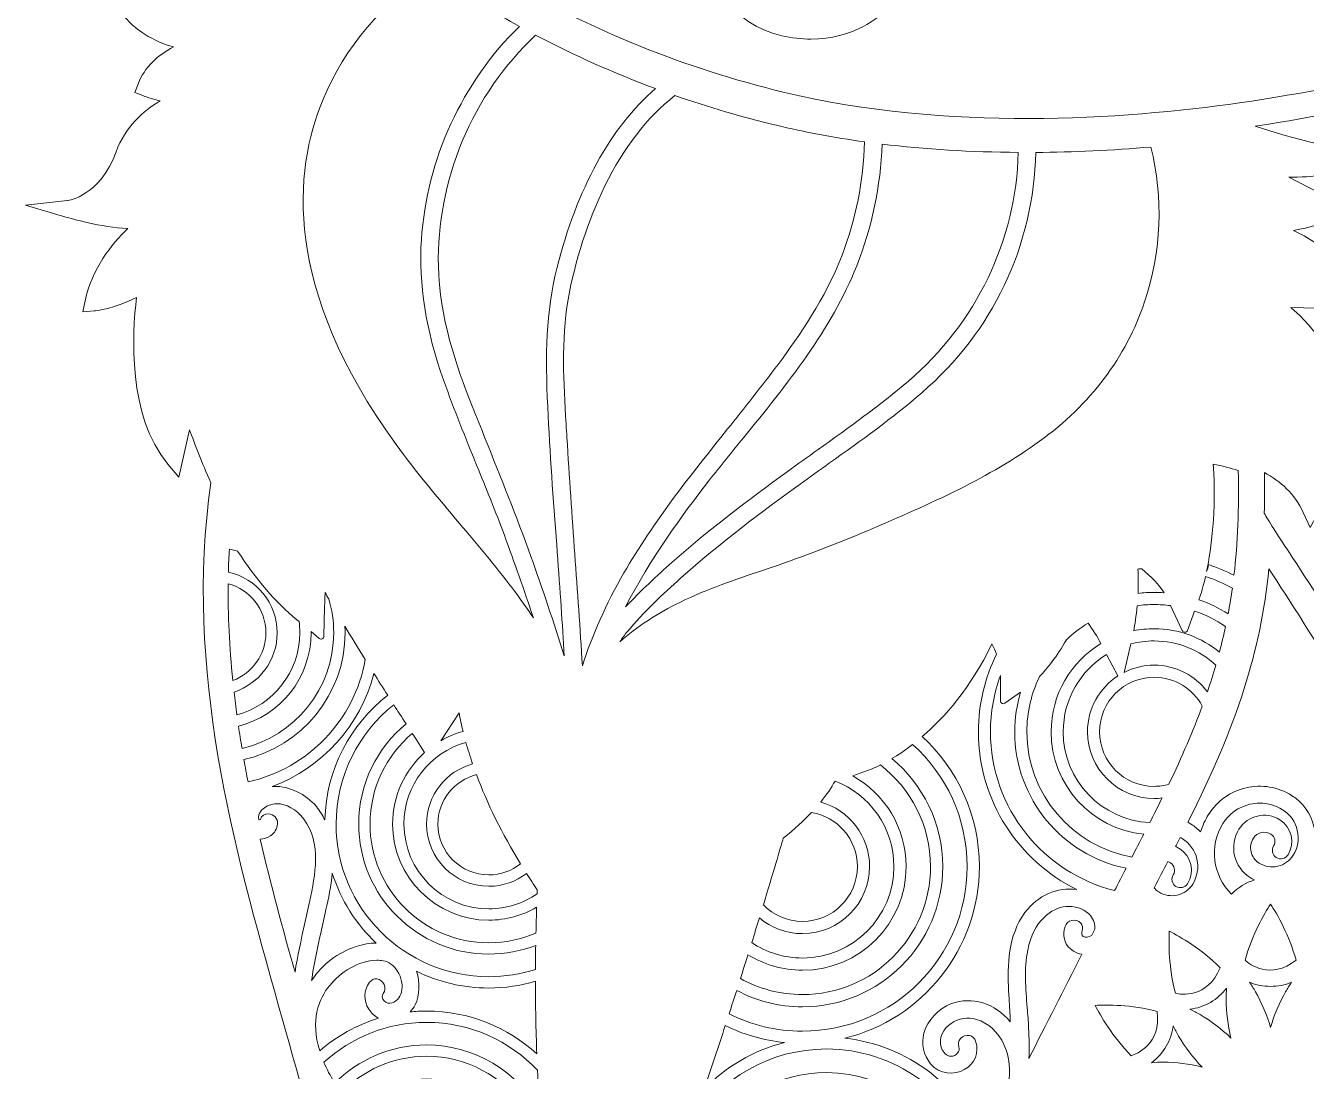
# Model space of a CAD drawing. Header units: millimetres. Extents: x -932 to 1965, y 102 to 615.
# Drawn here: x 148.1 to 374.6, y 202 to 386.9 of the extents above; entities that cross this region are included whole.
import ezdxf

# ---------------------------------------------------------------- set-up
doc = ezdxf.new("R2010")
doc.units = ezdxf.units.MM
doc.header["$MEASUREMENT"] = 0
doc.layers.add('Layer 4', color=7, linetype='Continuous')

msp = doc.modelspace()

# ---------------------------------------------------------------- linework, layer by layer
at = {"layer": 'Layer 4', "lineweight": 0}
for points, knots in [([(512.99, 259.13), (500.98, 274.08), (490.62, 286.98), (489.57, 300.35), (488.26, 317.04), (492.92, 330.49), (503.41, 340.31), (511.82, 348.19), (523.93, 353.79), (539.42, 356.96), (539.42, 356.96), (547.43, 358.59), (547.43, 358.59), (547.43, 358.59), (539.36, 359.91), (539.36, 359.91), (539.17, 359.94), (520.4, 362.92), (497.53, 360.46), (484.07, 359.02), (471.82, 356), (461.14, 351.5), (447.71, 345.85), (436.72, 337.82), (428.46, 327.65), (421.27, 318.79), (416.55, 308.43), (414.45, 296.87), (412.65, 286.96), (412.71, 275.85), (414.65, 263.83), (417.59, 245.6), (424.42, 227.57), (430.5, 212.93), (430.52, 212.66), (433.15, 206.62), (434.06, 204.46), (436.56, 198.58), (438.71, 193.5), (440.25, 189.24), (444.46, 177.59), (440.53, 165.07), (430.23, 157.34), (424.56, 153.09), (417.43, 150.74), (410.15, 150.73), (410.15, 150.73), (410.11, 150.73), (410.11, 150.73), (402.56, 150.73), (394.91, 153.21), (387.87, 157.9), (396.58, 164.26), (402.67, 172.18), (406.06, 181.6), (412.02, 198.16), (409.63, 219.38), (398.96, 244.66), (390.28, 265.22), (378.11, 283.75), (371.56, 293.7), (369.41, 296.98), (367.82, 299.39), (367.12, 300.7), (367.18, 303.02), (367.18, 305.42), (367.14, 307.91), (369.94, 306.36), (372.52, 304.11), (374.01, 300.84), (374.01, 300.84), (375.22, 298.17), (375.22, 298.17), (375.22, 298.17), (376.68, 300.72), (376.68, 300.72), (376.83, 300.99), (380.02, 306.71), (377.93, 313.85), (377.93, 313.85), (386.81, 310.97), (386.81, 310.97), (386.81, 310.97), (385.93, 313.75), (385.93, 313.75), (385.69, 314.5), (380.8, 329.63), (371.81, 337.05), (371.81, 337.05), (387.94, 336.63), (387.94, 336.63), (387.94, 336.63), (386.55, 338.97), (386.55, 338.97), (386.37, 339.27), (382.61, 345.42), (372.31, 350.71), (375.25, 351.19), (377.65, 351.91), (379.83, 353.18), (379.83, 353.18), (382.19, 354.56), (382.19, 354.56), (382.19, 354.56), (371.49, 360.09), (371.49, 360.09), (375.52, 360.11), (380.22, 360.53), (382.43, 362.15), (382.43, 362.15), (385.17, 364.16), (385.17, 364.16), (385.17, 364.16), (381.84, 364.83), (381.84, 364.83), (381.71, 364.85), (372.05, 366.8), (365.54, 369.14), (387.46, 372.42), (402.79, 377.17), (402.95, 377.22), (402.95, 377.22), (407.74, 378.71), (407.74, 378.71), (407.74, 378.71), (397.13, 381.74), (397.13, 381.74), (401.74, 383.83), (406.58, 387.31), (410.23, 390.23), (410.33, 390.3), (420, 398.15), (420.35, 400.17), (420.46, 400.8), (420.18, 401.43), (419.64, 401.76), (418.65, 402.37), (417.71, 401.67), (416.89, 401.05), (413.76, 398.7), (403.42, 400.89), (395.23, 403.47), (398.24, 404.41), (401.77, 406.06), (403.73, 408.86), (404.4, 409.82), (405.14, 410.32), (405.97, 410.4), (407.55, 410.54), (409.29, 409.19), (409.83, 408.66), (409.83, 408.66), (414.79, 403.7), (414.79, 403.7), (414.79, 403.7), (412.29, 410.25), (412.29, 410.25), (409.73, 416.98), (405.77, 420.41), (403.03, 422.07), (415.23, 428.91), (415.82, 442.11), (415.84, 442.71), (415.84, 442.71), (415.89, 444.26), (415.89, 444.26), (415.89, 444.26), (410.71, 444.26), (410.71, 444.26), (425.53, 456.31), (428.85, 479.25), (429.13, 481.42), (443.34, 529.49), (444.65, 541.47), (442.11, 545.91), (441.41, 547.14), (440.35, 547.92), (438.87, 548.28), (426.01, 551.5), (411.48, 544.21), (401.54, 537.53), (393.83, 532.35), (387.62, 526.75), (384.4, 523.56), (384.48, 524.9), (384.61, 526.5), (384.76, 527.93), (384.76, 527.93), (385.46, 534.54), (385.46, 534.54), (385.46, 534.54), (378.2, 522.68), (378.2, 522.68), (378.2, 522.68), (372.17, 539.68), (372.17, 539.68), (372.17, 539.68), (370.96, 534.86), (370.96, 534.86), (370.41, 532.66), (369.69, 530.19), (369.08, 528.38), (363.46, 546.39), (356.18, 550.45), (355.86, 550.62), (355.86, 550.62), (353.75, 551.74), (353.75, 551.74), (353.75, 551.74), (353.66, 549.35), (353.66, 549.35), (353.62, 548.47), (353.31, 546.44), (352.31, 545.04), (347.51, 556.15), (340.04, 561.18), (339.71, 561.4), (339.71, 561.4), (338.43, 562.24), (338.43, 562.24), (338.43, 562.24), (333.35, 554.19), (333.35, 554.19), (333.35, 554.19), (327.72, 570.14), (327.72, 570.14), (327.72, 570.14), (315.63, 559.5), (315.63, 559.5), (315.63, 559.5), (313.94, 567.07), (313.94, 567.07), (313.94, 567.07), (312.74, 567.07), (312.74, 567.07), (312.37, 567.07), (304.21, 566.98), (296.27, 559.43), (296.51, 561.43), (297.01, 564.26), (297.56, 566.73), (297.56, 566.73), (297.94, 568.46), (297.94, 568.46), (297.94, 568.46), (296.17, 568.55), (296.17, 568.55), (295.86, 568.57), (288.9, 568.8), (277.41, 560.03), (275.88, 570.89), (269.16, 608.41), (258.63, 613.34), (255.03, 615.02), (251.01, 612.59), (247.55, 609.99), (246.9, 609.5), (246.22, 608.94), (245.54, 608.34), (238.09, 601.73), (229.68, 588.76), (221.7, 575.73), (209.45, 555.71), (207.83, 529.21), (207.67, 519.72), (207.67, 519.72), (200.18, 526.77), (200.18, 526.77), (200.18, 526.77), (199.38, 524.68), (199.38, 524.68), (197.18, 518.9), (197.45, 509.75), (197.65, 503.07), (197.71, 501.22), (197.77, 499.21), (197.74, 497.77), (193.29, 501.61), (184.63, 502.88), (184.23, 502.94), (184.23, 502.94), (181.41, 503.34), (181.41, 503.34), (181.41, 503.34), (182.67, 500.79), (182.67, 500.79), (182.69, 500.74), (184.98, 496.04), (184.98, 488.96), (184.98, 486.06), (185.95, 482.97), (186.82, 480.25), (187.65, 477.61), (188.59, 474.62), (187.87, 473.57), (187.53, 473.07), (186.61, 472.91), (185.89, 472.87), (178.74, 472.41), (167.87, 482.24), (167.76, 482.34), (167.76, 482.34), (165.14, 484.74), (165.14, 484.74), (165.14, 484.74), (165.25, 481.18), (165.25, 481.18), (165.69, 467.6), (170.28, 459.93), (176.98, 451.96), (175.25, 452.63), (173.19, 453.55), (171.37, 454.46), (171.37, 454.46), (167.27, 456.52), (167.27, 456.52), (167.27, 456.52), (169.36, 452.44), (169.36, 452.44), (169.69, 451.79), (177.63, 436.55), (195.44, 418.74), (195.95, 418.23), (196.47, 417.72), (196.99, 417.21), (194.15, 416.99), (189.65, 417.35), (186.07, 421), (186.07, 421), (182.03, 425.12), (182.03, 425.12), (182.03, 425.12), (183.55, 419.56), (183.55, 419.56), (183.66, 419.15), (185.8, 411.56), (191.16, 406.83), (189.32, 406.76), (187.38, 406.6), (185.98, 406.24), (185.98, 406.24), (184.4, 405.83), (184.4, 405.83), (184.4, 405.83), (184.94, 404.29), (184.94, 404.29), (185.07, 403.92), (185.77, 402.34), (188.88, 399.94), (184.29, 399.71), (177.79, 398.86), (174.63, 396.04), (172.95, 394.54), (171.83, 393.36), (170.93, 392.42), (169.46, 390.86), (168.85, 390.21), (167.37, 389.84), (167.37, 389.84), (164.87, 389.22), (164.87, 389.22), (164.87, 389.22), (166.66, 387.35), (166.66, 387.35), (166.82, 387.17), (169.47, 384.48), (174.22, 383.13), (171.58, 381.74), (169.11, 379.63), (167.93, 376.46), (167.93, 376.46), (167.42, 375.06), (167.42, 375.06), (167.42, 375.06), (168.81, 374.53), (168.81, 374.53), (169.1, 374.42), (170.31, 373.98), (171.91, 373.6), (168.87, 371.81), (165.69, 368.98), (164.11, 364.61), (161.29, 356.8), (155.71, 356), (155.49, 355.97), (155.49, 355.97), (148.1, 355.15), (148.1, 355.15), (148.1, 355.15), (155.23, 353.04), (155.23, 353.04), (156.05, 352.8), (161.39, 351.27), (166.15, 351.03), (163.32, 348.3), (159.82, 343.94), (158.63, 338.27), (158.63, 338.27), (158.21, 336.27), (158.21, 336.27), (158.21, 336.27), (160.24, 336.46), (160.24, 336.46), (160.42, 336.48), (163.91, 336.84), (167.72, 338.85), (166.91, 332.33), (166.11, 317.9), (173.25, 309.38), (173.25, 309.38), (175.19, 307.06), (175.19, 307.06), (175.19, 307.06), (177.1, 315.46), (177.1, 315.46), (177.99, 312.91), (179.23, 309.64), (180.85, 306.09), (176.09, 272.88), (184.98, 241.4), (192.84, 213.61), (199.76, 189.11), (205.74, 167.93), (201.87, 149.8), (197.34, 145.12), (190.25, 136.68), (191.05, 130.44), (191.3, 128.47), (192.36, 126.87), (194.09, 125.83), (197.13, 124), (199.76, 124.01), (201.71, 124.65), (201.58, 122.06), (201.95, 118.54), (204.41, 116.36), (207.09, 113.99), (211.45, 113.88), (217.36, 116.03), (218.95, 114.78), (222.96, 112.08), (227.98, 112.08), (228.64, 112.08), (229.33, 112.13), (230.03, 112.23), (235.28, 113.02), (239.9, 116.81), (243.74, 123.49), (248.24, 130.41), (249.21, 137.67), (248.67, 147.07), (250.03, 147.07), (251.39, 147), (252.15, 146.95), (252.1, 145.91), (252.05, 144.87), (252.02, 143.83), (251.87, 139.66), (251.86, 135.19), (252.12, 130.89), (252.11, 130.78), (252.11, 130.69), (252.13, 130.6), (252.73, 120.96), (254.7, 112.25), (259.58, 109.97), (262.49, 108.61), (265.05, 107.93), (267.24, 107.93), (268.6, 107.93), (269.81, 108.2), (270.88, 108.73), (272.15, 109.36), (273.01, 110.31), (273.54, 111.19), (276.79, 109.85), (284.71, 107.66), (292, 114.05), (294.12, 113.36), (299.44, 112), (302.86, 114.53), (305.09, 116.16), (306.04, 118.99), (305.7, 122.93), (305.12, 129.61), (303.19, 132.65), (301.78, 134.87), (300.46, 136.93), (299.74, 138.07), (300.51, 141.32), (300.57, 141.56), (300.69, 141.96), (300.92, 142.58), (302.59, 142.52), (304.59, 142.41), (306.82, 142.29), (307.68, 142.24), (308.58, 142.19), (309.5, 142.14), (309.9, 140.27), (310.92, 136.48), (313.22, 132.43), (317.39, 125.13), (323.84, 120.44), (331.89, 118.84), (332.95, 117.62), (336.05, 114.75), (341.62, 114.75), (343.77, 114.75), (346.28, 115.17), (349.18, 116.28), (353.49, 114.8), (359.55, 114.23), (364.22, 119.72), (365.73, 120.41), (371.26, 123.33), (372.06, 129.08), (372.76, 134.16), (369.53, 139.78), (362.44, 145.81), (362.62, 145.86), (362.8, 145.91), (362.98, 145.96), (365.46, 146.73), (367.83, 147.55), (370.11, 148.44), (371.74, 146.22), (376.2, 140.46), (383.15, 133.62), (385.93, 130.88), (389.3, 127.79), (393.2, 124.64), (393.19, 124.62), (393.19, 124.61), (393.19, 124.59), (393.73, 124.1), (394.28, 123.61), (394.83, 123.13), (394.88, 123.15), (394.94, 123.18), (395, 123.21), (402.07, 117.69), (410.71, 112.12), (420.55, 108.05), (429.12, 104.49), (442.18, 102.01), (456.77, 102.01), (475.97, 102.01), (497.8, 106.31), (515.53, 118.13), (525.53, 124.8), (533.36, 133.35), (538.8, 143.55), (544.89, 154.97), (547.99, 168.52), (548.02, 183.83), (548.08, 215.45), (529.44, 238.66), (512.99, 259.13)], [0, 0, 0, 0, 1, 1, 1, 2, 2, 2, 3, 3, 3, 4, 4, 4, 5, 5, 5, 6, 6, 6, 7, 7, 7, 8, 8, 8, 9, 9, 9, 10, 10, 10, 11, 11, 11, 12, 12, 12, 13, 13, 13, 14, 14, 14, 15, 15, 15, 16, 16, 16, 17, 17, 17, 18, 18, 18, 19, 19, 19, 20, 20, 20, 21, 21, 21, 22, 22, 22, 23, 23, 23, 24, 24, 24, 25, 25, 25, 26, 26, 26, 27, 27, 27, 28, 28, 28, 29, 29, 29, 30, 30, 30, 31, 31, 31, 32, 32, 32, 33, 33, 33, 34, 34, 34, 35, 35, 35, 36, 36, 36, 37, 37, 37, 38, 38, 38, 39, 39, 39, 40, 40, 40, 41, 41, 41, 42, 42, 42, 43, 43, 43, 44, 44, 44, 45, 45, 45, 46, 46, 46, 47, 47, 47, 48, 48, 48, 49, 49, 49, 50, 50, 50, 51, 51, 51, 52, 52, 52, 53, 53, 53, 54, 54, 54, 55, 55, 55, 56, 56, 56, 57, 57, 57, 58, 58, 58, 59, 59, 59, 60, 60, 60, 61, 61, 61, 62, 62, 62, 63, 63, 63, 64, 64, 64, 65, 65, 65, 66, 66, 66, 67, 67, 67, 68, 68, 68, 69, 69, 69, 70, 70, 70, 71, 71, 71, 72, 72, 72, 73, 73, 73, 74, 74, 74, 75, 75, 75, 76, 76, 76, 77, 77, 77, 78, 78, 78, 79, 79, 79, 80, 80, 80, 81, 81, 81, 82, 82, 82, 83, 83, 83, 84, 84, 84, 85, 85, 85, 86, 86, 86, 87, 87, 87, 88, 88, 88, 89, 89, 89, 90, 90, 90, 91, 91, 91, 92, 92, 92, 93, 93, 93, 94, 94, 94, 95, 95, 95, 96, 96, 96, 97, 97, 97, 98, 98, 98, 99, 99, 99, 100, 100, 100, 101, 101, 101, 102, 102, 102, 103, 103, 103, 104, 104, 104, 105, 105, 105, 106, 106, 106, 107, 107, 107, 108, 108, 108, 109, 109, 109, 110, 110, 110, 111, 111, 111, 112, 112, 112, 113, 113, 113, 114, 114, 114, 115, 115, 115, 116, 116, 116, 117, 117, 117, 118, 118, 118, 119, 119, 119, 120, 120, 120, 121, 121, 121, 122, 122, 122, 123, 123, 123, 124, 124, 124, 125, 125, 125, 126, 126, 126, 127, 127, 127, 128, 128, 128, 129, 129, 129, 130, 130, 130, 131, 131, 131, 132, 132, 132, 133, 133, 133, 134, 134, 134, 135, 135, 135, 136, 136, 136, 137, 137, 137, 138, 138, 138, 139, 139, 139, 140, 140, 140, 141, 141, 141, 142, 142, 142, 143, 143, 143, 144, 144, 144, 145, 145, 145, 146, 146, 146, 147, 147, 147, 148, 148, 148, 149, 149, 149, 150, 150, 150, 151, 151, 151, 152, 152, 152, 153, 153, 153, 154, 154, 154, 155, 155, 155, 156, 156, 156, 157, 157, 157, 158, 158, 158, 159, 159, 159, 160, 160, 160, 161, 161, 161, 162, 162, 162, 163, 163, 163, 164, 164, 164, 165, 165, 165, 166, 166, 166, 167, 167, 167, 168, 168, 168, 169, 169, 169, 170, 170, 170, 171, 171, 171, 172, 172, 172, 173, 173, 173, 174, 174, 174, 175, 175, 175, 176, 176, 176, 177, 177, 177, 178, 178, 178, 179, 179, 179, 180, 180, 180, 181, 181, 181, 182, 182, 182, 183, 183, 183, 184, 184, 184, 185, 185, 185, 186, 186, 186, 186]), ([(177.92, 446.82), (180.37, 446.18), (181.49, 446.43), (182.2, 446.75), (182.2, 446.75), (185.32, 448.14), (185.32, 448.14), (185.46, 448.2), (185.57, 448.33), (185.6, 448.49), (185.63, 448.65), (185.59, 448.81), (185.49, 448.93), (185.49, 448.93), (183.22, 451.48), (183.22, 451.48), (176.79, 458.71), (172.06, 464.66), (170.33, 474.47), (174.56, 471.51), (180.3, 468.31), (185.34, 468.31), (185.58, 468.31), (185.83, 468.32), (186.07, 468.33), (188.56, 468.49), (190.38, 469.38), (191.48, 470.99), (193.44, 473.85), (192.31, 477.42), (191, 481.57), (190.2, 484.1), (189.37, 486.71), (189.37, 488.92), (189.37, 491.79), (189.05, 494.61), (188.42, 497.32), (191.47, 496.4), (193.77, 495.26), (194.97, 494.07), (195.68, 491.02), (198.17, 480.91), (202.25, 469.72), (207.88, 454.3), (214.06, 443.48), (220.61, 437.54), (227.78, 431.05), (236.91, 425.96), (247.76, 422.4), (247.97, 418.89), (248.79, 413.98), (251.47, 409.86), (255.78, 403.23), (261.28, 399.19), (267.82, 397.84), (268.91, 395.07), (272.75, 387.21), (281.82, 385.13), (283.57, 384.73), (285.3, 384.53), (286.97, 384.53), (294.32, 384.53), (299.03, 388.31), (300.91, 390.16), (307.32, 388.32), (314.05, 389.33), (320.93, 393.17), (325.91, 395.96), (329.19, 400.91), (330.78, 403.79), (332.57, 403.7), (334.34, 403.65), (336.05, 403.65), (340.92, 403.65), (346.02, 403.99), (351.2, 404.66), (366.14, 406.6), (382.39, 411.34), (399.51, 418.77), (400.65, 418.24), (402.6, 417.06), (404.54, 414.69), (403.14, 414.37), (401.41, 413.51), (399.94, 411.4), (397.34, 407.68), (389.34, 406.75), (389.26, 406.74), (389.26, 406.74), (378.78, 405.64), (378.78, 405.64), (378.55, 405.62), (378.37, 405.44), (378.34, 405.21), (378.31, 404.98), (378.44, 404.76), (378.66, 404.68), (378.66, 404.68), (388.51, 400.95), (388.51, 400.95), (390.62, 400.16), (401.15, 396.31), (409.69, 395.65), (402.54, 389.55), (395.77, 385.41), (391.43, 384.5), (391.43, 384.5), (381.5, 382.44), (381.5, 382.44), (381.28, 382.39), (381.12, 382.19), (381.11, 381.96), (381.1, 381.73), (381.25, 381.53), (381.47, 381.47), (381.47, 381.47), (391.15, 378.7), (391.15, 378.7), (384.39, 377.06), (374.45, 374.93), (362.77, 373.26), (341.95, 370.29), (311.09, 368.2), (282.26, 375.11), (264.53, 379.37), (247.76, 386.18), (232.44, 395.38), (220.17, 402.73), (208.78, 411.62), (198.6, 421.8), (188.86, 431.52), (182.07, 440.59), (177.92, 446.82)], [0, 0, 0, 0, 1, 1, 1, 2, 2, 2, 3, 3, 3, 4, 4, 4, 5, 5, 5, 6, 6, 6, 7, 7, 7, 8, 8, 8, 9, 9, 9, 10, 10, 10, 11, 11, 11, 12, 12, 12, 13, 13, 13, 14, 14, 14, 15, 15, 15, 16, 16, 16, 17, 17, 17, 18, 18, 18, 19, 19, 19, 20, 20, 20, 21, 21, 21, 22, 22, 22, 23, 23, 23, 24, 24, 24, 25, 25, 25, 26, 26, 26, 27, 27, 27, 28, 28, 28, 29, 29, 29, 30, 30, 30, 31, 31, 31, 32, 32, 32, 33, 33, 33, 34, 34, 34, 35, 35, 35, 36, 36, 36, 37, 37, 37, 38, 38, 38, 39, 39, 39, 40, 40, 40, 41, 41, 41, 42, 42, 42, 43, 43, 43, 44, 44, 44, 44]), ([(222.05, 324.07), (223.83, 319.06), (225.87, 314.04), (227.85, 309.19), (229.5, 305.14), (231.21, 300.95), (232.76, 296.78), (234.51, 292.04), (236.23, 287.16), (237.88, 282.21), (236.76, 283.91), (235.51, 285.65), (234.13, 287.47), (231.15, 291.38), (227.93, 295.19), (224.83, 298.88), (221.04, 303.37), (217.12, 308.02), (213.6, 312.86), (193.51, 340.55), (195.47, 361.26), (200.66, 373.75), (204.53, 383.08), (211.3, 391.12), (219.74, 396.42), (222.88, 394.26), (226.09, 392.19), (229.28, 390.27), (231.22, 389.11), (233.28, 387.93), (235.4, 386.77), (225.31, 376.94), (219.01, 363.24), (218.08, 349.07), (217.57, 341.22), (218.86, 333.04), (222.05, 324.07)], [0, 0, 0, 0, 1, 1, 1, 2, 2, 2, 3, 3, 3, 4, 4, 4, 5, 5, 5, 6, 6, 6, 7, 7, 7, 8, 8, 8, 9, 9, 9, 10, 10, 10, 11, 11, 11, 12, 12, 12, 12]), ([(240.41, 319.49), (240.79, 311.34), (241.41, 303.07), (242, 295.07), (242, 295.07), (242.09, 293.87), (242.09, 293.87), (242.61, 286.98), (243.01, 281.03), (243.34, 275.49), (241.46, 281.46), (239.48, 287.35), (237.44, 293.05), (234.92, 300.06), (232.1, 307.08), (229.37, 313.87), (228.61, 315.78), (227.84, 317.69), (227.08, 319.6), (224.21, 326.79), (221.26, 335.37), (221.08, 344.42), (220.93, 351.82), (222.39, 359.43), (225.31, 366.45), (228.28, 373.6), (232.76, 380.08), (238.28, 385.22), (245.09, 381.65), (252.22, 378.47), (259.49, 375.78), (251.47, 368.82), (245.61, 358.13), (242.04, 343.99), (240.09, 336.28), (239.98, 328.62), (240.41, 319.49)], [0, 0, 0, 0, 1, 1, 1, 2, 2, 2, 3, 3, 3, 4, 4, 4, 5, 5, 5, 6, 6, 6, 7, 7, 7, 8, 8, 8, 9, 9, 9, 10, 10, 10, 11, 11, 11, 12, 12, 12, 12]), ([(246.55, 273.7), (246.15, 280.31), (245.67, 286.97), (245.21, 293.43), (244.72, 300.19), (244.22, 307.18), (243.82, 314.06), (243.77, 314.86), (243.72, 315.66), (243.67, 316.46), (243.23, 323.73), (242.77, 331.24), (244.03, 338.46), (245.24, 345.35), (247.49, 352.31), (250.54, 358.58), (253.8, 365.29), (257.96, 370.66), (262.9, 374.55), (268.8, 372.5), (274.84, 370.72), (280.86, 369.28), (285.8, 368.09), (291.04, 367.11), (296.45, 366.36), (296.24, 359.4), (294.9, 352.66), (292.46, 346.32), (289.5, 338.66), (284.86, 331.97), (281.14, 327), (278.25, 323.14), (275.18, 319.3), (272.22, 315.59), (265.79, 307.55), (259.15, 299.24), (253.9, 290.15), (250.71, 284.63), (248.25, 279.11), (246.55, 273.7)], [0, 0, 0, 0, 1, 1, 1, 2, 2, 2, 3, 3, 3, 4, 4, 4, 5, 5, 5, 6, 6, 6, 7, 7, 7, 8, 8, 8, 9, 9, 9, 10, 10, 10, 11, 11, 11, 12, 12, 12, 13, 13, 13, 13]), ([(254.47, 279.72), (257.43, 283.29), (260.89, 286.48), (263.91, 289.18), (270.82, 295.39), (278.45, 301.04), (285.07, 305.85), (286.79, 307.1), (288.56, 308.36), (290.27, 309.58), (295.75, 313.48), (301.41, 317.52), (306.56, 321.98), (312.83, 327.42), (317.74, 333.81), (321.15, 340.98), (324.62, 348.26), (326.55, 356.38), (326.73, 364.49), (333.34, 364.54), (340.18, 364.86), (347.08, 365.44), (349.32, 356.48), (348.94, 347.02), (345.96, 338.05), (342.74, 328.38), (336.32, 319.86), (327.39, 313.41), (318.48, 306.97), (308.33, 302.44), (296.94, 297.59), (291.4, 295.23), (285.68, 293.05), (279.95, 291.1), (279.95, 291.1), (278.42, 290.58), (278.42, 290.58), (273.58, 288.95), (268.58, 287.25), (263.9, 284.99), (259.85, 283.03), (256.2, 280.63), (253.17, 277.95), (253.59, 278.59), (254.02, 279.17), (254.47, 279.72)], [0, 0, 0, 0, 1, 1, 1, 2, 2, 2, 3, 3, 3, 4, 4, 4, 5, 5, 5, 6, 6, 6, 7, 7, 7, 8, 8, 8, 9, 9, 9, 10, 10, 10, 11, 11, 11, 12, 12, 12, 13, 13, 13, 14, 14, 14, 15, 15, 15, 15]), ([(323.62, 364.49), (323.25, 349), (316.2, 334.29), (304.22, 324.06), (299.14, 319.74), (293.6, 315.78), (288.23, 311.95), (286.44, 310.67), (284.58, 309.35), (282.77, 308.03), (276.06, 303.14), (268.94, 297.82), (262.41, 292.01), (259.81, 289.69), (256.89, 287.04), (254.2, 284.13), (258.5, 292.61), (264.05, 300.17), (269.04, 306.57), (270.98, 309.07), (273.04, 311.59), (275.03, 314.04), (282.66, 323.41), (290.56, 333.1), (295.06, 344.44), (297.77, 351.26), (299.28, 358.5), (299.55, 365.96), (307.18, 365.03), (315.27, 364.54), (323.62, 364.49)], [0, 0, 0, 0, 1, 1, 1, 2, 2, 2, 3, 3, 3, 4, 4, 4, 5, 5, 5, 6, 6, 6, 7, 7, 7, 8, 8, 8, 9, 9, 9, 10, 10, 10, 10]), ([(358.1, 309.35), (359.64, 309.07), (361.12, 308.69), (362.52, 308.22), (362.66, 301.48), (362.44, 295.46), (361.77, 289.72), (360.32, 290.46), (358.81, 291.09), (357.24, 291.6), (357.21, 291.18), (357.1, 290.78), (356.93, 290.41), (357.78, 294.48), (358.63, 300.96), (358.1, 309.35)], [0, 0, 0, 0, 1, 1, 1, 2, 2, 2, 3, 3, 3, 4, 4, 4, 5, 5, 5, 5]), ([(184.95, 269.07), (189.37, 270.49), (192.58, 274.65), (192.58, 279.54), (192.58, 284.79), (188.88, 289.19), (183.95, 290.27), (183.99, 291.63), (184.04, 292.98), (184.12, 294.32), (184.62, 294.23), (185.11, 294.12), (185.59, 293.99), (188.82, 289.01), (192.33, 284.94), (196.05, 281.85), (196.05, 281.85), (196.45, 281.52), (196.45, 281.52), (196.54, 280.87), (196.58, 280.21), (196.58, 279.54), (196.58, 272.61), (191.86, 266.77), (185.46, 265.05), (185.28, 266.4), (185.1, 267.74), (184.95, 269.07)], [0, 0, 0, 0, 1, 1, 1, 2, 2, 2, 3, 3, 3, 4, 4, 4, 5, 5, 5, 6, 6, 6, 7, 7, 7, 8, 8, 8, 9, 9, 9, 9]), ([(344.77, 290.82), (345, 290.85), (345.23, 290.87), (345.45, 290.88), (347.19, 289.43), (348.52, 288.01), (349.41, 286.62), (348.83, 286.66), (348.24, 286.69), (347.65, 286.69), (346.69, 286.69), (345.73, 286.63), (344.8, 286.52), (344.86, 287.88), (344.86, 289.33), (344.77, 290.82)], [0, 0, 0, 0, 1, 1, 1, 2, 2, 2, 3, 3, 3, 4, 4, 4, 5, 5, 5, 5]), ([(367.93, 290.84), (375.05, 280), (387.99, 260.23), (396.49, 238.45), (395.89, 238.15), (395.32, 237.8), (394.81, 237.41), (394.64, 237.28), (394.48, 237.16), (394.33, 237.03), (394.96, 239.58), (394.44, 242.36), (392.81, 244.51), (390.71, 247.27), (387.52, 248.72), (384.29, 248.72), (382.05, 248.72), (379.78, 248.02), (377.86, 246.56), (377.18, 246.04), (376.55, 245.46), (375.98, 244.82), (375.95, 244.98), (375.92, 245.13), (375.89, 245.29), (375.89, 245.29), (375.89, 245.29), (375.89, 245.29), (375.36, 247.59), (373.96, 249.54), (371.96, 250.79), (369.54, 252.3), (366.68, 252.78), (363.9, 252.14), (361.13, 251.5), (358.77, 249.81), (357.26, 247.4), (356.66, 246.44), (356.2, 245.42), (355.87, 244.35), (355.37, 244.87), (354.81, 245.32), (354.21, 245.7), (354.02, 245.82), (353.83, 245.93), (353.63, 246.04), (362.39, 263.52), (366.47, 276.26), (367.93, 290.84)], [0, 0, 0, 0, 1, 1, 1, 2, 2, 2, 3, 3, 3, 4, 4, 4, 5, 5, 5, 6, 6, 6, 7, 7, 7, 8, 8, 8, 9, 9, 9, 10, 10, 10, 11, 11, 11, 12, 12, 12, 13, 13, 13, 14, 14, 14, 15, 15, 15, 16, 16, 16, 16]), ([(183.91, 288.23), (187.75, 287.2), (190.58, 283.69), (190.58, 279.54), (190.58, 275.68), (188.15, 272.39), (184.74, 271.11), (184.13, 277.04), (183.86, 282.71), (183.91, 288.23)], [0, 0, 0, 0, 1, 1, 1, 2, 2, 2, 3, 3, 3, 3]), ([(361.48, 287.44), (361.26, 285.92), (361.02, 284.41), (360.73, 282.91), (359.13, 283.92), (357.39, 284.76), (355.57, 285.38), (355.57, 285.38), (355.64, 285.57), (355.64, 285.57), (355.69, 285.71), (356.19, 287.07), (356.74, 289.5), (358.39, 288.95), (359.97, 288.26), (361.48, 287.44)], [0, 0, 0, 0, 1, 1, 1, 2, 2, 2, 3, 3, 3, 4, 4, 4, 5, 5, 5, 5]), ([(185.74, 263.06), (193.11, 264.91), (198.58, 271.6), (198.58, 279.54), (198.58, 279.61), (198.58, 279.68), (198.58, 279.75), (198.58, 279.75), (200.03, 278.54), (200.03, 278.54), (200.17, 278.42), (200.38, 278.4), (200.55, 278.47), (200.73, 278.55), (200.84, 278.73), (200.85, 278.92), (200.85, 278.92), (200.96, 284.09), (200.96, 284.09), (200.98, 284.91), (201.02, 285.77), (201.07, 286.65), (201.28, 286.28), (201.49, 285.91), (201.71, 285.53), (202.28, 283.63), (202.58, 281.62), (202.58, 279.54), (202.58, 269.6), (195.64, 261.27), (186.36, 259.1), (186.14, 260.43), (185.93, 261.75), (185.74, 263.06)], [0, 0, 0, 0, 1, 1, 1, 2, 2, 2, 3, 3, 3, 4, 4, 4, 5, 5, 5, 6, 6, 6, 7, 7, 7, 8, 8, 8, 9, 9, 9, 10, 10, 10, 11, 11, 11, 11]), ([(347.65, 284.54), (348.64, 284.54), (349.62, 284.47), (350.57, 284.35), (350.57, 284.35), (352.61, 279.93), (352.61, 279.93), (352.7, 279.75), (352.88, 279.63), (353.09, 279.64), (353.29, 279.65), (353.46, 279.78), (353.54, 279.97), (353.54, 279.97), (354.81, 283.37), (354.81, 283.37), (356.77, 282.71), (358.61, 281.79), (360.28, 280.65), (359.96, 279.14), (359.59, 277.63), (359.19, 276.12), (356.05, 278.7), (352.03, 280.26), (347.65, 280.26), (346.42, 280.26), (345.21, 280.13), (344.04, 279.9), (344.24, 280.95), (344.48, 282.49), (344.65, 284.34), (345.63, 284.47), (346.63, 284.54), (347.65, 284.54)], [0, 0, 0, 0, 1, 1, 1, 2, 2, 2, 3, 3, 3, 4, 4, 4, 5, 5, 5, 6, 6, 6, 7, 7, 7, 8, 8, 8, 9, 9, 9, 10, 10, 10, 11, 11, 11, 11]), ([(335.98, 281.27), (336.83, 280.09), (337.56, 278.91), (338.17, 277.76), (338.17, 277.76), (338.23, 277.63), (338.23, 277.63), (332.96, 274.43), (329.43, 268.64), (329.43, 262.04), (329.43, 252.62), (336.62, 244.84), (345.8, 243.91), (345.14, 242.64), (344.44, 241.3), (343.71, 239.89), (333.17, 241.76), (325.14, 250.97), (325.14, 262.04), (325.14, 265.54), (325.95, 268.86), (327.38, 271.81), (328.71, 273.18), (330.46, 275.31), (332.14, 278.32), (333.31, 279.44), (334.6, 280.43), (335.98, 281.27)], [0, 0, 0, 0, 1, 1, 1, 2, 2, 2, 3, 3, 3, 4, 4, 4, 5, 5, 5, 6, 6, 6, 7, 7, 7, 8, 8, 8, 9, 9, 9, 9]), ([(186.69, 257.12), (196.92, 259.45), (204.58, 268.61), (204.58, 279.54), (204.58, 279.93), (204.57, 280.32), (204.55, 280.71), (205.64, 278.89), (206.85, 276.92), (208.16, 274.81), (206.26, 264.08), (198, 255.52), (187.42, 253.18), (187.17, 254.51), (186.92, 255.82), (186.69, 257.12)], [0, 0, 0, 0, 1, 1, 1, 2, 2, 2, 3, 3, 3, 4, 4, 4, 5, 5, 5, 5]), ([(292.95, 207.85), (306.59, 211.21), (316.74, 223.55), (316.74, 238.21), (316.74, 247.29), (312.85, 255.47), (306.65, 261.19), (310.62, 264.61), (315.22, 269.82), (318.96, 277.57), (319.28, 276.96), (319.56, 276.36), (319.78, 275.78), (317.73, 271.63), (316.57, 266.97), (316.57, 262.04), (316.57, 249.81), (323.67, 239.21), (333.97, 234.14), (330.59, 234.66), (327.05, 233.13), (324.8, 230.06), (321.8, 225.95), (321.66, 220.76), (321.92, 216.23), (321.92, 216.23), (321.99, 214.88), (321.99, 214.88), (322.07, 213.53), (322.15, 212.15), (322.22, 210.78), (319.53, 214.01), (315.4, 215.32), (311.8, 213.97), (309.48, 213.1), (307.57, 211.06), (306.95, 208.77), (306.42, 206.83), (306.83, 204.91), (308.1, 203.35), (309.69, 201.39), (312.31, 201.33), (314.08, 202.3), (315.97, 203.34), (316.76, 205.31), (316.09, 207.33), (315.91, 207.86), (315.51, 208.22), (314.99, 208.33), (314.42, 208.45), (313.81, 208.24), (313.42, 207.8), (313.06, 207.4), (312.96, 206.86), (313.14, 206.32), (313.28, 205.88), (313.08, 205.5), (312.94, 205.32), (312.65, 204.91), (312.16, 204.64), (311.69, 204.66), (310.94, 204.66), (310.34, 205.37), (310.07, 206.07), (309.38, 207.88), (310.42, 209.59), (311.75, 210.48), (313.11, 211.39), (314.66, 211.63), (316.22, 211.18), (318.26, 210.59), (320.13, 208.9), (321.09, 206.76), (323.13, 202.21), (321.51, 196.83), (320.35, 194.02), (320.35, 194.02), (319.03, 191.38), (319.03, 191.38), (318.6, 190.66), (318.12, 189.98), (317.62, 189.33), (313.48, 199.33), (304.12, 206.65), (292.95, 207.85)], [0, 0, 0, 0, 1, 1, 1, 2, 2, 2, 3, 3, 3, 4, 4, 4, 5, 5, 5, 6, 6, 6, 7, 7, 7, 8, 8, 8, 9, 9, 9, 10, 10, 10, 11, 11, 11, 12, 12, 12, 13, 13, 13, 14, 14, 14, 15, 15, 15, 16, 16, 16, 17, 17, 17, 18, 18, 18, 19, 19, 19, 20, 20, 20, 21, 21, 21, 22, 22, 22, 23, 23, 23, 24, 24, 24, 25, 25, 25, 26, 26, 26, 27, 27, 27, 28, 28, 28, 28]), ([(347.65, 278.11), (351.86, 278.11), (355.69, 276.48), (358.55, 273.83), (358.1, 272.27), (357.61, 270.71), (357.06, 269.12), (354.91, 271.98), (351.49, 273.83), (347.65, 273.83), (345.74, 273.83), (343.93, 273.36), (342.33, 272.55), (342.33, 272.55), (343.54, 277.58), (343.54, 277.58), (344.85, 277.93), (346.23, 278.11), (347.65, 278.11)], [0, 0, 0, 0, 1, 1, 1, 2, 2, 2, 3, 3, 3, 4, 4, 4, 5, 5, 5, 6, 6, 6, 6]), ([(335.86, 262.04), (335.86, 255.54), (341.15, 250.25), (347.65, 250.25), (348.13, 250.25), (348.6, 250.28), (349.06, 250.34), (348.36, 248.92), (347.63, 247.47), (346.87, 245.98), (338.36, 246.39), (331.57, 253.44), (331.57, 262.04), (331.57, 267.81), (334.64, 272.89), (339.23, 275.72), (339.23, 275.72), (341.22, 271.91), (341.22, 271.91), (338, 269.8), (335.86, 266.17), (335.86, 262.04)], [0, 0, 0, 0, 1, 1, 1, 2, 2, 2, 3, 3, 3, 4, 4, 4, 5, 5, 5, 6, 6, 6, 7, 7, 7, 7]), ([(212.12, 268.52), (205.54, 263.36), (201.24, 255.42), (201.01, 246.48), (200.61, 247.29), (200.12, 248.07), (199.51, 248.81), (197.68, 251.01), (194.71, 252.45), (192.07, 252.39), (191.95, 252.39), (191.84, 252.37), (191.72, 252.37), (200.54, 255.67), (207.33, 263.14), (209.68, 272.37), (210.46, 271.14), (211.27, 269.85), (212.12, 268.52)], [0, 0, 0, 0, 1, 1, 1, 2, 2, 2, 3, 3, 3, 4, 4, 4, 5, 5, 5, 6, 6, 6, 6]), ([(320.75, 267.06), (320.92, 266.98), (321.12, 266.99), (321.27, 267.1), (321.27, 267.1), (324.01, 269.03), (324.01, 269.03), (323.36, 266.81), (323, 264.46), (323, 262.04), (323, 250.15), (331.47, 240.21), (342.68, 237.9), (342.03, 236.63), (341.35, 235.32), (340.65, 233.97), (328.07, 237.11), (318.71, 248.49), (318.71, 262.04), (318.71, 265.53), (319.34, 268.88), (320.48, 271.98), (320.48, 271.98), (320.48, 267.51), (320.48, 267.51), (320.48, 267.32), (320.59, 267.15), (320.75, 267.06)], [0, 0, 0, 0, 1, 1, 1, 2, 2, 2, 3, 3, 3, 4, 4, 4, 5, 5, 5, 6, 6, 6, 7, 7, 7, 8, 8, 8, 9, 9, 9, 9]), ([(347.65, 271.68), (351.33, 271.68), (354.53, 269.61), (356.16, 266.58), (354.55, 262.21), (352.59, 257.66), (350.24, 252.75), (349.41, 252.52), (348.55, 252.39), (347.65, 252.39), (342.33, 252.39), (338, 256.72), (338, 262.04), (338, 267.36), (342.33, 271.68), (347.65, 271.68)], [0, 0, 0, 0, 1, 1, 1, 2, 2, 2, 3, 3, 3, 4, 4, 4, 5, 5, 5, 5]), ([(213.19, 266.83), (213.9, 265.73), (214.62, 264.6), (215.36, 263.45), (210.26, 259.23), (207, 252.85), (207, 245.73), (207, 233.04), (217.31, 222.73), (230, 222.73), (232.92, 222.73), (235.72, 223.28), (238.29, 224.28), (238.27, 222.86), (238.26, 221.44), (238.25, 220.03), (235.65, 219.19), (232.88, 218.73), (230, 218.73), (215.11, 218.73), (203, 230.84), (203, 245.73), (203, 254.26), (206.99, 261.88), (213.19, 266.83)], [0, 0, 0, 0, 1, 1, 1, 2, 2, 2, 3, 3, 3, 4, 4, 4, 5, 5, 5, 6, 6, 6, 7, 7, 7, 8, 8, 8, 8]), ([(225.44, 262.1), (224.06, 261.71), (222.76, 261.16), (221.54, 260.47), (221.54, 260.47), (224.73, 265.4), (224.73, 265.4), (224.93, 264.32), (225.17, 263.22), (225.44, 262.1)], [0, 0, 0, 0, 1, 1, 1, 2, 2, 2, 3, 3, 3, 3]), ([(218.65, 258.37), (215.18, 255.25), (213, 250.74), (213, 245.73), (213, 236.35), (220.62, 228.73), (230, 228.73), (233.08, 228.73), (235.97, 229.55), (238.46, 231), (238.41, 229.48), (238.37, 227.96), (238.34, 226.46), (235.78, 225.35), (232.96, 224.73), (230, 224.73), (218.42, 224.73), (209, 234.15), (209, 245.73), (209, 252.15), (211.9, 257.9), (216.46, 261.76), (216.61, 261.53), (216.75, 261.3), (216.9, 261.07), (216.9, 261.07), (218.65, 258.37), (218.65, 258.37)], [0, 0, 0, 0, 1, 1, 1, 2, 2, 2, 3, 3, 3, 4, 4, 4, 5, 5, 5, 6, 6, 6, 7, 7, 7, 8, 8, 8, 9, 9, 9, 9]), ([(230, 230.73), (221.73, 230.73), (215, 237.45), (215, 245.73), (215, 252.59), (219.64, 258.39), (225.95, 260.16), (226.3, 258.93), (226.69, 257.67), (227.12, 256.4), (227.13, 256.38), (227.13, 256.36), (227.14, 256.35), (222.46, 255.09), (219, 250.8), (219, 245.73), (219, 239.66), (223.93, 234.73), (230, 234.73), (232.5, 234.73), (234.82, 235.57), (236.67, 236.99), (237.28, 236.03), (237.92, 235.06), (238.57, 234.09), (238.56, 233.86), (238.56, 233.64), (238.55, 233.41), (236.12, 231.72), (233.17, 230.73), (230, 230.73)], [0, 0, 0, 0, 1, 1, 1, 2, 2, 2, 3, 3, 3, 4, 4, 4, 5, 5, 5, 6, 6, 6, 7, 7, 7, 8, 8, 8, 9, 9, 9, 10, 10, 10, 10]), ([(285.47, 213.41), (299.14, 213.41), (310.27, 224.54), (310.27, 238.21), (310.27, 245.88), (306.77, 252.74), (301.28, 257.29), (302.35, 257.93), (303.6, 258.76), (304.95, 259.81), (310.86, 254.48), (314.58, 246.77), (314.58, 238.21), (314.58, 222.16), (301.52, 209.1), (285.47, 209.1), (280.81, 209.1), (276.4, 210.21), (272.49, 212.16), (272.95, 213.57), (273.39, 214.95), (273.83, 216.32), (277.3, 214.47), (281.26, 213.41), (285.47, 213.41)], [0, 0, 0, 0, 1, 1, 1, 2, 2, 2, 3, 3, 3, 4, 4, 4, 5, 5, 5, 6, 6, 6, 7, 7, 7, 8, 8, 8, 8]), ([(285.47, 219.88), (295.58, 219.88), (303.8, 228.1), (303.8, 238.21), (303.8, 245.1), (299.98, 251.11), (294.35, 254.24), (294.35, 254.24), (297.64, 255.45), (297.64, 255.45), (297.75, 255.49), (298.32, 255.71), (299.24, 256.17), (304.63, 252.02), (308.11, 245.52), (308.11, 238.21), (308.11, 225.73), (297.95, 215.57), (285.47, 215.57), (281.49, 215.57), (277.75, 216.6), (274.5, 218.41), (274.95, 219.85), (275.4, 221.26), (275.83, 222.63), (278.63, 220.89), (281.93, 219.88), (285.47, 219.88)], [0, 0, 0, 0, 1, 1, 1, 2, 2, 2, 3, 3, 3, 4, 4, 4, 5, 5, 5, 6, 6, 6, 7, 7, 7, 8, 8, 8, 9, 9, 9, 9]), ([(235.61, 238.7), (234.07, 237.47), (232.12, 236.73), (230, 236.73), (225.03, 236.73), (221, 240.76), (221, 245.73), (221, 249.94), (223.91, 253.48), (227.82, 254.46), (229.74, 249.3), (232.35, 244.03), (235.61, 238.7)], [0, 0, 0, 0, 1, 1, 1, 2, 2, 2, 3, 3, 3, 4, 4, 4, 4]), ([(285.47, 226.35), (292.01, 226.35), (297.33, 231.67), (297.33, 238.21), (297.33, 243.63), (293.67, 248.22), (288.69, 249.62), (289.74, 250.91), (290.57, 252.14), (291.23, 253.32), (297.31, 250.99), (301.64, 245.1), (301.64, 238.21), (301.64, 229.29), (294.39, 222.04), (285.47, 222.04), (282.15, 222.04), (279.06, 223.05), (276.49, 224.77), (276.96, 226.28), (277.42, 227.74), (277.84, 229.14), (279.91, 227.4), (282.57, 226.35), (285.47, 226.35)], [0, 0, 0, 0, 1, 1, 1, 2, 2, 2, 3, 3, 3, 4, 4, 4, 5, 5, 5, 6, 6, 6, 7, 7, 7, 8, 8, 8, 8]), ([(197.43, 227.98), (196.81, 225.22), (196.16, 222.38), (195.73, 219.52), (193.61, 227.06), (191.44, 235), (189.57, 243.08), (190.23, 243.08), (190.87, 243.27), (191.4, 243.64), (192.11, 244.13), (192.55, 244.88), (192.63, 245.74), (192.73, 246.76), (191.94, 247.45), (191.11, 247.52), (190.39, 247.59), (189.81, 247.2), (189.62, 246.55), (189.43, 246.48), (189.35, 246.49), (189.35, 246.48), (189.34, 246.5), (189.29, 246.59), (189.3, 246.85), (189.3, 246.85), (189.35, 247.35), (189.35, 247.35), (189.44, 247.71), (189.7, 248.09), (190.08, 248.42), (190.67, 248.94), (191.58, 249.28), (192.47, 249.31), (194.15, 249.35), (195.95, 248.34), (197.29, 246.59), (200.49, 242.43), (199.26, 236.52), (198.36, 232.2), (198.07, 230.79), (197.75, 229.36), (197.43, 227.98)], [0, 0, 0, 0, 1, 1, 1, 2, 2, 2, 3, 3, 3, 4, 4, 4, 5, 5, 5, 6, 6, 6, 7, 7, 7, 8, 8, 8, 9, 9, 9, 10, 10, 10, 11, 11, 11, 12, 12, 12, 13, 13, 13, 14, 14, 14, 14]), ([(372.23, 240.21), (371.61, 239.22), (370.64, 238.53), (369.5, 238.27), (368.37, 238), (367.2, 238.2), (366.21, 238.82), (365.49, 239.27), (364.98, 239.98), (364.79, 240.81), (364.6, 241.64), (364.74, 242.5), (365.19, 243.22), (365.51, 243.73), (366.01, 244.09), (366.6, 244.22), (367.18, 244.36), (367.79, 244.26), (368.3, 243.94), (368.64, 243.73), (368.88, 243.39), (368.97, 243), (369.06, 242.61), (368.99, 242.21), (368.78, 241.87), (368.57, 241.53), (368.5, 241.12), (368.59, 240.73), (368.68, 240.34), (368.92, 240.01), (369.25, 239.8), (369.59, 239.59), (370, 239.52), (370.39, 239.61), (370.78, 239.7), (371.11, 239.94), (371.32, 240.28), (372.64, 242.38), (371.99, 245.17), (369.89, 246.48), (367.43, 248.02), (364.18, 247.27), (362.65, 244.81), (360.84, 241.91), (361.72, 238.08), (364.62, 236.27), (364.87, 236.11), (365.14, 235.97), (365.41, 235.85), (363.88, 235.37), (362.48, 234.52), (361.34, 233.35), (358, 236.57), (357.32, 241.84), (359.8, 245.81), (360.89, 247.54), (362.58, 248.76), (364.58, 249.22), (365.16, 249.35), (365.74, 249.42), (366.32, 249.42), (367.74, 249.42), (369.14, 249.02), (370.37, 248.25), (371.69, 247.42), (372.61, 246.13), (372.96, 244.61), (373.31, 243.1), (373.05, 241.53), (372.23, 240.21)], [0, 0, 0, 0, 1, 1, 1, 2, 2, 2, 3, 3, 3, 4, 4, 4, 5, 5, 5, 6, 6, 6, 7, 7, 7, 8, 8, 8, 9, 9, 9, 10, 10, 10, 11, 11, 11, 12, 12, 12, 13, 13, 13, 14, 14, 14, 15, 15, 15, 16, 16, 16, 17, 17, 17, 18, 18, 18, 19, 19, 19, 20, 20, 20, 21, 21, 21, 22, 22, 22, 23, 23, 23, 23]), ([(278.55, 231.43), (280.26, 237.06), (281.52, 241.33), (282.08, 243.24), (284.06, 244.83), (285.71, 246.34), (287.07, 247.78), (291.66, 247.02), (295.17, 243.02), (295.17, 238.21), (295.17, 232.86), (290.82, 228.51), (285.47, 228.51), (282.76, 228.51), (280.31, 229.63), (278.55, 231.43)], [0, 0, 0, 0, 1, 1, 1, 2, 2, 2, 3, 3, 3, 4, 4, 4, 5, 5, 5, 5]), ([(354.48, 235.12), (353.86, 234.13), (352.89, 233.44), (351.75, 233.17), (350.62, 232.91), (349.45, 233.11), (348.46, 233.73), (348.15, 233.92), (347.88, 234.16), (347.65, 234.45), (348.5, 236.09), (349.3, 237.64), (350.05, 239.08), (350.22, 239.02), (350.39, 238.94), (350.55, 238.85), (351.25, 238.41), (351.47, 237.48), (351.03, 236.77), (350.81, 236.43), (350.75, 236.03), (350.84, 235.64), (350.93, 235.25), (351.16, 234.92), (351.5, 234.71), (352.21, 234.27), (353.13, 234.48), (353.57, 235.18), (354.89, 237.29), (354.24, 240.07), (352.14, 241.39), (351.92, 241.53), (351.68, 241.65), (351.44, 241.75), (351.44, 241.75), (351.54, 241.96), (351.54, 241.96), (351.79, 242.43), (352.03, 242.9), (352.27, 243.36), (352.39, 243.3), (352.5, 243.23), (352.62, 243.16), (353.94, 242.33), (354.86, 241.04), (355.21, 239.52), (355.56, 238), (355.3, 236.44), (354.48, 235.12)], [0, 0, 0, 0, 1, 1, 1, 2, 2, 2, 3, 3, 3, 4, 4, 4, 5, 5, 5, 6, 6, 6, 7, 7, 7, 8, 8, 8, 9, 9, 9, 10, 10, 10, 11, 11, 11, 12, 12, 12, 13, 13, 13, 14, 14, 14, 15, 15, 15, 16, 16, 16, 16]), ([(199, 220.23), (199.41, 222.6), (199.95, 225), (200.48, 227.31), (200.73, 228.41), (200.97, 229.5), (201.21, 230.6), (201.62, 232.49), (202.1, 234.72), (202.32, 237.07), (203.81, 232.29), (206.52, 228.05), (210.07, 224.69), (208.96, 224.67), (207.77, 224.47), (206.52, 224.07), (203.35, 223.05), (200.56, 220.9), (198.67, 218.09), (198.76, 218.77), (198.87, 219.49), (199, 220.23)], [0, 0, 0, 0, 1, 1, 1, 2, 2, 2, 3, 3, 3, 4, 4, 4, 5, 5, 5, 6, 6, 6, 7, 7, 7, 7]), ([(325.46, 209.66), (325.4, 210.84), (325.3, 212.06), (325.2, 213.23), (324.93, 216.62), (324.64, 220.12), (325.29, 223.42), (326.33, 228.72), (329.56, 230.88), (332.01, 231.13), (332.2, 231.15), (332.39, 231.15), (332.59, 231.15), (334.12, 231.15), (335.56, 230.56), (336.38, 229.56), (336.96, 228.85), (337.26, 227.92), (337.16, 227.16), (337.16, 227.16), (336.61, 226.08), (336.61, 226.08), (336.14, 225.67), (335.47, 225.62), (335.12, 225.84), (334.75, 226.06), (334.81, 226.52), (334.92, 226.87), (335.08, 227.37), (334.99, 227.86), (334.67, 228.22), (334.3, 228.62), (333.69, 228.8), (333.1, 228.68), (332.52, 228.55), (332.08, 228.16), (331.89, 227.59), (331.39, 226.03), (331.83, 224.93), (332.29, 224.28), (332.87, 223.46), (333.8, 222.9), (334.87, 222.7), (331.69, 216.47), (328.55, 210.29), (325.51, 204.27), (325.56, 206.03), (325.55, 207.84), (325.46, 209.66)], [0, 0, 0, 0, 1, 1, 1, 2, 2, 2, 3, 3, 3, 4, 4, 4, 5, 5, 5, 6, 6, 6, 7, 7, 7, 8, 8, 8, 9, 9, 9, 10, 10, 10, 11, 11, 11, 12, 12, 12, 13, 13, 13, 14, 14, 14, 15, 15, 15, 16, 16, 16, 16]), ([(363.73, 221.65), (364.96, 226.15), (367.06, 229.77), (368.23, 231.57), (369.41, 229.76), (371.51, 226.14), (372.75, 221.63), (368.19, 218.09), (364.51, 220.95), (363.73, 221.65)], [0, 0, 0, 0, 1, 1, 1, 2, 2, 2, 3, 3, 3, 3]), ([(351.43, 215.8), (350.21, 220.37), (350.21, 224.6), (350.33, 226.78), (352.28, 225.79), (355.97, 223.67), (359.32, 220.32), (357.11, 214.83), (352.31, 215.6), (351.43, 215.8)], [0, 0, 0, 0, 1, 1, 1, 2, 2, 2, 3, 3, 3, 3]), ([(201.86, 217.18), (203.68, 219.44), (206.95, 221.64), (210.2, 221.64), (210.58, 221.64), (210.95, 221.61), (211.32, 221.55), (212.29, 221.39), (213.18, 220.75), (213.82, 219.76), (214.58, 218.6), (214.85, 217.15), (214.55, 215.97), (214.32, 215.08), (213.53, 214.1), (212.52, 214.03), (212.05, 214), (211.53, 214.31), (211.28, 214.76), (211.15, 215), (211.04, 215.38), (211.33, 215.77), (211.67, 216.24), (211.74, 216.81), (211.51, 217.34), (211.27, 217.89), (210.75, 218.28), (210.2, 218.34), (209.7, 218.39), (209.24, 218.18), (208.92, 217.74), (207.87, 216.32), (207.82, 214.5), (208.76, 212.99), (209.21, 212.29), (209.82, 211.74), (210.52, 211.39), (206.64, 210.2), (203.1, 208.21), (200.1, 205.62), (198.43, 211), (199.89, 214.75), (201.86, 217.18)], [0, 0, 0, 0, 1, 1, 1, 2, 2, 2, 3, 3, 3, 4, 4, 4, 5, 5, 5, 6, 6, 6, 7, 7, 7, 8, 8, 8, 9, 9, 9, 10, 10, 10, 11, 11, 11, 12, 12, 12, 13, 13, 13, 14, 14, 14, 14]), ([(216.98, 213.78), (217.81, 215.44), (217.87, 217.7), (217.21, 219.71), (221.07, 217.8), (225.41, 216.73), (230, 216.73), (232.86, 216.73), (235.63, 217.15), (238.25, 217.93), (238.25, 213.63), (238.33, 209.36), (238.49, 205.1), (233.34, 209.79), (226.5, 212.66), (219, 212.66), (218.02, 212.66), (217.05, 212.61), (216.09, 212.51), (216.44, 212.88), (216.74, 213.3), (216.98, 213.78)], [0, 0, 0, 0, 1, 1, 1, 2, 2, 2, 3, 3, 3, 4, 4, 4, 5, 5, 5, 6, 6, 6, 7, 7, 7, 7]), ([(371.96, 217.77), (371.58, 217.21), (371.23, 216.65), (370.9, 216.08), (369.79, 214.16), (368.9, 212.04), (368.23, 209.76), (367.57, 212.04), (366.67, 214.16), (365.56, 216.08), (365.24, 216.65), (364.88, 217.21), (364.51, 217.77), (365.68, 217.27), (366.93, 217.02), (368.23, 217.02), (369.53, 217.02), (370.79, 217.27), (371.96, 217.77)], [0, 0, 0, 0, 1, 1, 1, 2, 2, 2, 3, 3, 3, 4, 4, 4, 5, 5, 5, 6, 6, 6, 6]), ([(361.24, 207.88), (359.53, 209.53), (357.69, 210.92), (355.77, 212.03), (355.18, 212.36), (354.58, 212.68), (353.96, 212.98), (355.23, 213.13), (356.46, 213.54), (357.6, 214.2), (358.73, 214.85), (359.7, 215.71), (360.47, 216.73), (360.42, 216.04), (360.39, 215.36), (360.39, 214.7), (360.39, 212.48), (360.68, 210.19), (361.24, 207.88)], [0, 0, 0, 0, 1, 1, 1, 2, 2, 2, 3, 3, 3, 4, 4, 4, 5, 5, 5, 6, 6, 6, 6]), ([(348.18, 212.59), (348.98, 206.78), (344.5, 205.05), (343.61, 204.77), (340.27, 208.13), (338.16, 211.84), (337.23, 213.67), (339.3, 213.78), (343.58, 213.81), (348.18, 212.59)], [0, 0, 0, 0, 1, 1, 1, 2, 2, 2, 3, 3, 3, 3]), ([(219, 210.66), (226.72, 210.66), (233.69, 207.4), (238.61, 202.18), (238.72, 199.78), (238.85, 197.38), (239, 194.98), (235.05, 201.95), (227.56, 206.66), (219, 206.66), (212.66, 206.66), (206.92, 204.08), (202.76, 199.92), (201.96, 201.22), (201.33, 202.45), (200.83, 203.61), (205.63, 207.98), (212.01, 210.66), (219, 210.66)], [0, 0, 0, 0, 1, 1, 1, 2, 2, 2, 3, 3, 3, 4, 4, 4, 5, 5, 5, 6, 6, 6, 6]), ([(282.28, 207.11), (276.78, 205.71), (271.89, 202.8), (268.05, 198.86), (269.34, 202.59), (270.6, 206.38), (271.81, 210.09), (275.03, 208.52), (278.56, 207.48), (282.28, 207.11)], [0, 0, 0, 0, 1, 1, 1, 2, 2, 2, 3, 3, 3, 3]), ([(349.31, 203.62), (348.62, 203.62), (347.92, 203.59), (347.21, 203.53), (348.25, 204.3), (349.13, 205.29), (349.8, 206.44), (350.45, 207.57), (350.86, 208.8), (351.02, 210.06), (351.32, 209.44), (351.64, 208.83), (351.98, 208.24), (353.09, 206.31), (354.48, 204.48), (356.12, 202.76), (353.81, 203.33), (351.53, 203.62), (349.31, 203.62)], [0, 0, 0, 0, 1, 1, 1, 2, 2, 2, 3, 3, 3, 4, 4, 4, 5, 5, 5, 6, 6, 6, 6]), ([(219, 200.66), (213.95, 200.66), (209.41, 198.44), (206.3, 194.93), (205.87, 195.48), (205.45, 196.03), (205.04, 196.58), (204.62, 197.13), (204.23, 197.67), (203.87, 198.2), (207.69, 202.18), (213.06, 204.66), (219, 204.66), (226.07, 204.66), (232.33, 201.14), (236.14, 195.77), (235.97, 195.78), (235.81, 195.79), (235.64, 195.78), (234.25, 195.76), (232.95, 195.43), (231.79, 194.83), (228.67, 198.4), (224.1, 200.66), (219, 200.66)], [0, 0, 0, 0, 1, 1, 1, 2, 2, 2, 3, 3, 3, 4, 4, 4, 5, 5, 5, 6, 6, 6, 7, 7, 7, 8, 8, 8, 8]), ([(289.7, 201.78), (281.16, 201.78), (273.65, 197.28), (269.41, 190.54), (268.89, 190.47), (268.37, 190.38), (267.86, 190.25), (266.71, 189.96), (265.57, 189.48), (264.5, 188.83), (264.98, 190.16), (265.47, 191.51), (265.96, 192.87), (270.95, 200.72), (279.72, 205.95), (289.7, 205.95), (301.79, 205.95), (312.12, 198.27), (316.09, 187.53), (314.97, 186.33), (313.81, 185.29), (312.74, 184.38), (309.88, 194.41), (300.63, 201.78), (289.7, 201.78)], [0, 0, 0, 0, 1, 1, 1, 2, 2, 2, 3, 3, 3, 4, 4, 4, 5, 5, 5, 6, 6, 6, 7, 7, 7, 8, 8, 8, 8])]:
    msp.add_open_spline(points, degree=3, knots=knots, dxfattribs=at)

doc.saveas('drawing.dxf')
